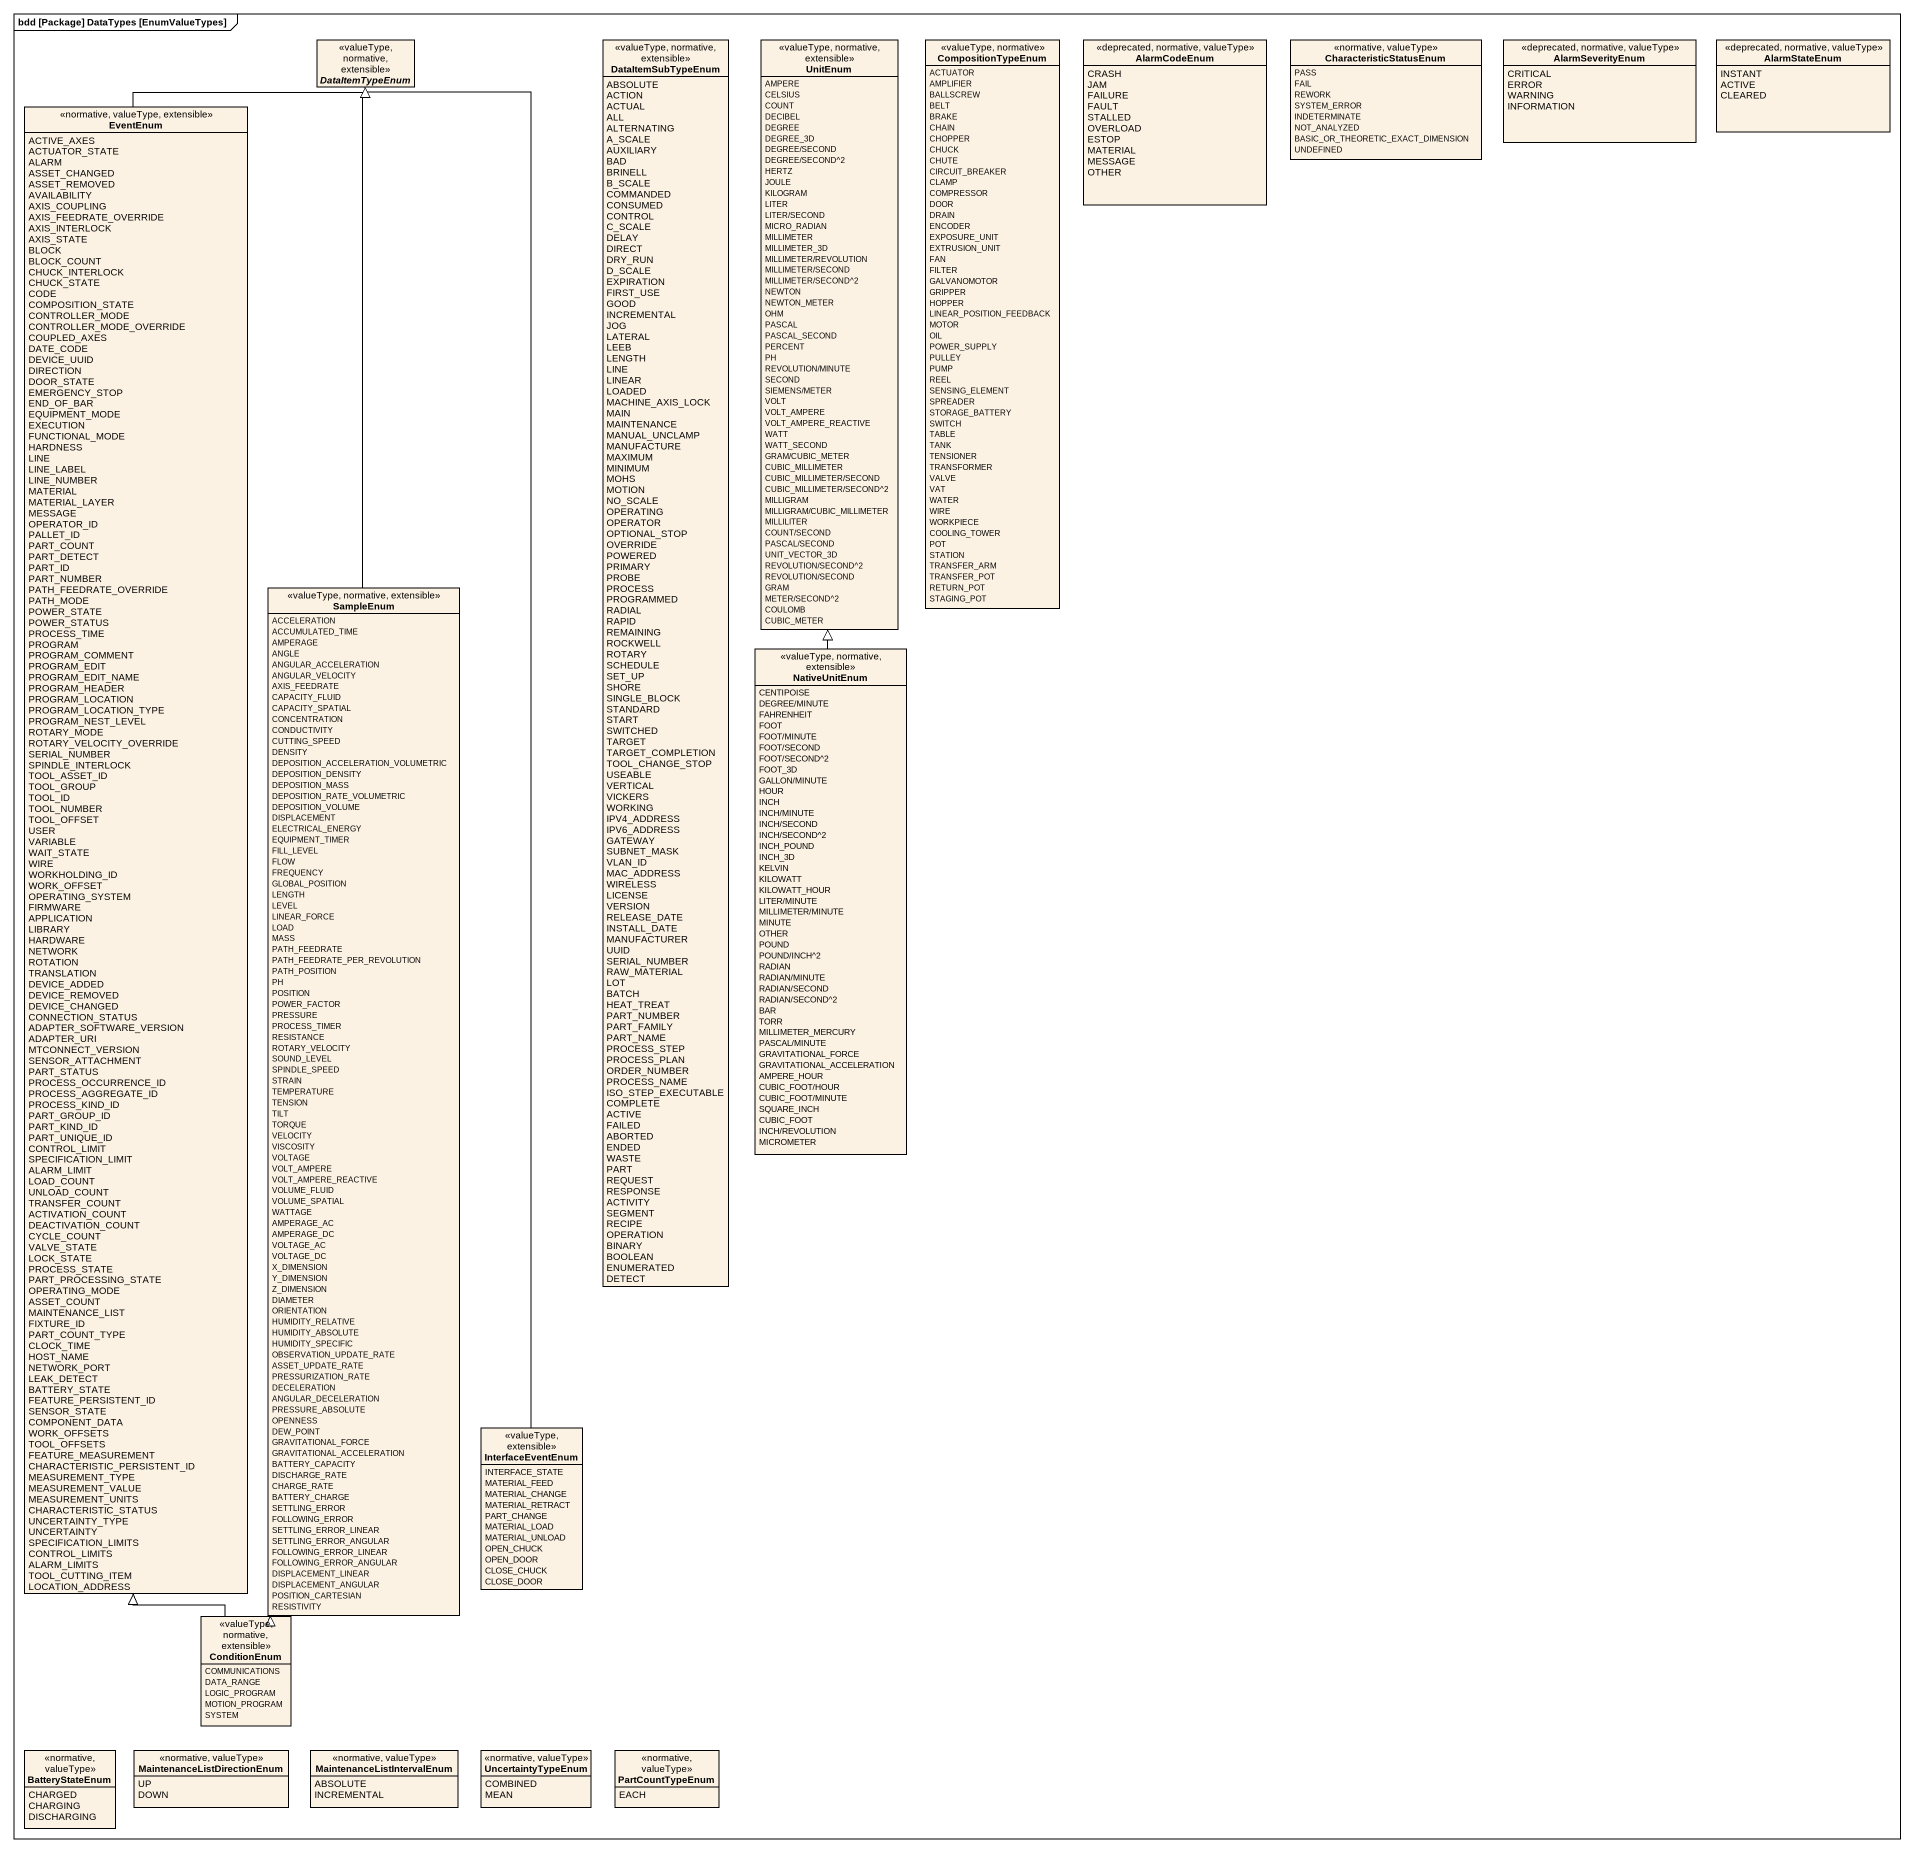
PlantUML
@startuml
mainframe bdd [Package] DataTypes [EnumValueTypes]
hide circle
hide empty members
enum DataItemTypeEnum <<valueType, normative, extensible>>
enum DataItemSubTypeEnum <<valueType, normative, extensible>> {
  ABSOLUTE
  ACTION
  ACTUAL
  ALL
  ALTERNATING
  A_SCALE
  AUXILIARY
  BAD
  BRINELL
  B_SCALE
  COMMANDED
  CONSUMED
  CONTROL
  C_SCALE
  DELAY
  DIRECT
  DRY_RUN
  D_SCALE
  EXPIRATION
  FIRST_USE
  GOOD
  INCREMENTAL
  JOG
  LATERAL
  LEEB
  LENGTH
  LINE
  LINEAR
  LOADED
  MACHINE_AXIS_LOCK
  MAIN
  MAINTENANCE
  MANUAL_UNCLAMP
  MANUFACTURE
  MAXIMUM
  MINIMUM
  MOHS
  MOTION
  NO_SCALE
  OPERATING
  OPERATOR
  OPTIONAL_STOP
  OVERRIDE
  POWERED
  PRIMARY
  PROBE
  PROCESS
  PROGRAMMED
  RADIAL
  RAPID
  REMAINING
  ROCKWELL
  ROTARY
  SCHEDULE
  SET_UP
  SHORE
  SINGLE_BLOCK
  STANDARD
  START
  SWITCHED
  TARGET
  TARGET_COMPLETION
  TOOL_CHANGE_STOP
  USEABLE
  VERTICAL
  VICKERS
  WORKING
  IPV4_ADDRESS
  IPV6_ADDRESS
  GATEWAY
  SUBNET_MASK
  VLAN_ID
  MAC_ADDRESS
  WIRELESS
  LICENSE
  VERSION
  RELEASE_DATE
  INSTALL_DATE
  MANUFACTURER
  UUID
  SERIAL_NUMBER
  RAW_MATERIAL
  LOT
  BATCH
  HEAT_TREAT
  PART_NUMBER
  PART_FAMILY
  PART_NAME
  PROCESS_STEP
  PROCESS_PLAN
  ORDER_NUMBER
  PROCESS_NAME
  ISO_STEP_EXECUTABLE
  COMPLETE
  ACTIVE
  FAILED
  ABORTED
  ENDED
  WASTE
  PART
  REQUEST
  RESPONSE
  ACTIVITY
  SEGMENT
  RECIPE
  OPERATION
  BINARY
  BOOLEAN
  ENUMERATED
  DETECT
}
enum UnitEnum <<valueType, normative, extensible>> {
  AMPERE
  CELSIUS
  COUNT
  DECIBEL
  DEGREE
  DEGREE_3D
  DEGREE/SECOND
  DEGREE/SECOND^2
  HERTZ
  JOULE
  KILOGRAM
  LITER
  LITER/SECOND
  MICRO_RADIAN
  MILLIMETER
  MILLIMETER_3D
  MILLIMETER/REVOLUTION
  MILLIMETER/SECOND
  MILLIMETER/SECOND^2
  NEWTON
  NEWTON_METER
  OHM
  PASCAL
  PASCAL_SECOND
  PERCENT
  PH
  REVOLUTION/MINUTE
  SECOND
  SIEMENS/METER
  VOLT
  VOLT_AMPERE
  VOLT_AMPERE_REACTIVE
  WATT
  WATT_SECOND
  GRAM/CUBIC_METER
  CUBIC_MILLIMETER
  CUBIC_MILLIMETER/SECOND
  CUBIC_MILLIMETER/SECOND^2
  MILLIGRAM
  MILLIGRAM/CUBIC_MILLIMETER
  MILLILITER
  COUNT/SECOND
  PASCAL/SECOND
  UNIT_VECTOR_3D
  REVOLUTION/SECOND^2
  REVOLUTION/SECOND
  GRAM
  METER/SECOND^2
  COULOMB
  CUBIC_METER
}
enum CompositionTypeEnum <<valueType, normative>> {
  ACTUATOR
  AMPLIFIER
  BALLSCREW
  BELT
  BRAKE
  CHAIN
  CHOPPER
  CHUCK
  CHUTE
  CIRCUIT_BREAKER
  CLAMP
  COMPRESSOR
  DOOR
  DRAIN
  ENCODER
  EXPOSURE_UNIT
  EXTRUSION_UNIT
  FAN
  FILTER
  GALVANOMOTOR
  GRIPPER
  HOPPER
  LINEAR_POSITION_FEEDBACK
  MOTOR
  OIL
  POWER_SUPPLY
  PULLEY
  PUMP
  REEL
  SENSING_ELEMENT
  SPREADER
  STORAGE_BATTERY
  SWITCH
  TABLE
  TANK
  TENSIONER
  TRANSFORMER
  VALVE
  VAT
  WATER
  WIRE
  WORKPIECE
  COOLING_TOWER
  POT
  STATION
  TRANSFER_ARM
  TRANSFER_POT
  RETURN_POT
  STAGING_POT
}
enum AlarmCodeEnum <<deprecated, normative, valueType>> {
  CRASH
  JAM
  FAILURE
  FAULT
  STALLED
  OVERLOAD
  ESTOP
  MATERIAL
  MESSAGE
  OTHER
}
enum CharacteristicStatusEnum <<normative, valueType>> {
  PASS
  FAIL
  REWORK
  SYSTEM_ERROR
  INDETERMINATE
  NOT_ANALYZED
  BASIC_OR_THEORETIC_EXACT_DIMENSION
  UNDEFINED
}
enum AlarmSeverityEnum <<deprecated, normative, valueType>> {
  CRITICAL
  ERROR
  WARNING
  INFORMATION
}
enum AlarmStateEnum <<deprecated, normative, valueType>> {
  INSTANT
  ACTIVE
  CLEARED
}
enum EventEnum <<normative, valueType, extensible>> {
  ACTIVE_AXES
  ACTUATOR_STATE
  ALARM
  ASSET_CHANGED
  ASSET_REMOVED
  AVAILABILITY
  AXIS_COUPLING
  AXIS_FEEDRATE_OVERRIDE
  AXIS_INTERLOCK
  AXIS_STATE
  BLOCK
  BLOCK_COUNT
  CHUCK_INTERLOCK
  CHUCK_STATE
  CODE
  COMPOSITION_STATE
  CONTROLLER_MODE
  CONTROLLER_MODE_OVERRIDE
  COUPLED_AXES
  DATE_CODE
  DEVICE_UUID
  DIRECTION
  DOOR_STATE
  EMERGENCY_STOP
  END_OF_BAR
  EQUIPMENT_MODE
  EXECUTION
  FUNCTIONAL_MODE
  HARDNESS
  LINE
  LINE_LABEL
  LINE_NUMBER
  MATERIAL
  MATERIAL_LAYER
  MESSAGE
  OPERATOR_ID
  PALLET_ID
  PART_COUNT
  PART_DETECT
  PART_ID
  PART_NUMBER
  PATH_FEEDRATE_OVERRIDE
  PATH_MODE
  POWER_STATE
  POWER_STATUS
  PROCESS_TIME
  PROGRAM
  PROGRAM_COMMENT
  PROGRAM_EDIT
  PROGRAM_EDIT_NAME
  PROGRAM_HEADER
  PROGRAM_LOCATION
  PROGRAM_LOCATION_TYPE
  PROGRAM_NEST_LEVEL
  ROTARY_MODE
  ROTARY_VELOCITY_OVERRIDE
  SERIAL_NUMBER
  SPINDLE_INTERLOCK
  TOOL_ASSET_ID
  TOOL_GROUP
  TOOL_ID
  TOOL_NUMBER
  TOOL_OFFSET
  USER
  VARIABLE
  WAIT_STATE
  WIRE
  WORKHOLDING_ID
  WORK_OFFSET
  OPERATING_SYSTEM
  FIRMWARE
  APPLICATION
  LIBRARY
  HARDWARE
  NETWORK
  ROTATION
  TRANSLATION
  DEVICE_ADDED
  DEVICE_REMOVED
  DEVICE_CHANGED
  CONNECTION_STATUS
  ADAPTER_SOFTWARE_VERSION
  ADAPTER_URI
  MTCONNECT_VERSION
  SENSOR_ATTACHMENT
  PART_STATUS
  PROCESS_OCCURRENCE_ID
  PROCESS_AGGREGATE_ID
  PROCESS_KIND_ID
  PART_GROUP_ID
  PART_KIND_ID
  PART_UNIQUE_ID
  CONTROL_LIMIT
  SPECIFICATION_LIMIT
  ALARM_LIMIT
  LOAD_COUNT
  UNLOAD_COUNT
  TRANSFER_COUNT
  ACTIVATION_COUNT
  DEACTIVATION_COUNT
  CYCLE_COUNT
  VALVE_STATE
  LOCK_STATE
  PROCESS_STATE
  PART_PROCESSING_STATE
  OPERATING_MODE
  ASSET_COUNT
  MAINTENANCE_LIST
  FIXTURE_ID
  PART_COUNT_TYPE
  CLOCK_TIME
  HOST_NAME
  NETWORK_PORT
  LEAK_DETECT
  BATTERY_STATE
  FEATURE_PERSISTENT_ID
  SENSOR_STATE
  COMPONENT_DATA
  WORK_OFFSETS
  TOOL_OFFSETS
  FEATURE_MEASUREMENT
  CHARACTERISTIC_PERSISTENT_ID
  MEASUREMENT_TYPE
  MEASUREMENT_VALUE
  MEASUREMENT_UNITS
  CHARACTERISTIC_STATUS
  UNCERTAINTY_TYPE
  UNCERTAINTY
  SPECIFICATION_LIMITS
  CONTROL_LIMITS
  ALARM_LIMITS
  TOOL_CUTTING_ITEM
  LOCATION_ADDRESS
}
enum SampleEnum <<valueType, normative, extensible>> {
  ACCELERATION
  ACCUMULATED_TIME
  AMPERAGE
  ANGLE
  ANGULAR_ACCELERATION
  ANGULAR_VELOCITY
  AXIS_FEEDRATE
  CAPACITY_FLUID
  CAPACITY_SPATIAL
  CONCENTRATION
  CONDUCTIVITY
  CUTTING_SPEED
  DENSITY
  DEPOSITION_ACCELERATION_VOLUMETRIC
  DEPOSITION_DENSITY
  DEPOSITION_MASS
  DEPOSITION_RATE_VOLUMETRIC
  DEPOSITION_VOLUME
  DISPLACEMENT
  ELECTRICAL_ENERGY
  EQUIPMENT_TIMER
  FILL_LEVEL
  FLOW
  FREQUENCY
  GLOBAL_POSITION
  LENGTH
  LEVEL
  LINEAR_FORCE
  LOAD
  MASS
  PATH_FEEDRATE
  PATH_FEEDRATE_PER_REVOLUTION
  PATH_POSITION
  PH
  POSITION
  POWER_FACTOR
  PRESSURE
  PROCESS_TIMER
  RESISTANCE
  ROTARY_VELOCITY
  SOUND_LEVEL
  SPINDLE_SPEED
  STRAIN
  TEMPERATURE
  TENSION
  TILT
  TORQUE
  VELOCITY
  VISCOSITY
  VOLTAGE
  VOLT_AMPERE
  VOLT_AMPERE_REACTIVE
  VOLUME_FLUID
  VOLUME_SPATIAL
  WATTAGE
  AMPERAGE_AC
  AMPERAGE_DC
  VOLTAGE_AC
  VOLTAGE_DC
  X_DIMENSION
  Y_DIMENSION
  Z_DIMENSION
  DIAMETER
  ORIENTATION
  HUMIDITY_RELATIVE
  HUMIDITY_ABSOLUTE
  HUMIDITY_SPECIFIC
  OBSERVATION_UPDATE_RATE
  ASSET_UPDATE_RATE
  PRESSURIZATION_RATE
  DECELERATION
  ANGULAR_DECELERATION
  PRESSURE_ABSOLUTE
  OPENNESS
  DEW_POINT
  GRAVITATIONAL_FORCE
  GRAVITATIONAL_ACCELERATION
  BATTERY_CAPACITY
  DISCHARGE_RATE
  CHARGE_RATE
  BATTERY_CHARGE
  SETTLING_ERROR
  FOLLOWING_ERROR
  SETTLING_ERROR_LINEAR
  SETTLING_ERROR_ANGULAR
  FOLLOWING_ERROR_LINEAR
  FOLLOWING_ERROR_ANGULAR
  DISPLACEMENT_LINEAR
  DISPLACEMENT_ANGULAR
  POSITION_CARTESIAN
  RESISTIVITY
}
enum NativeUnitEnum <<valueType, normative, extensible>> {
  CENTIPOISE
  DEGREE/MINUTE
  FAHRENHEIT
  FOOT
  FOOT/MINUTE
  FOOT/SECOND
  FOOT/SECOND^2
  FOOT_3D
  GALLON/MINUTE
  HOUR
  INCH
  INCH/MINUTE
  INCH/SECOND
  INCH/SECOND^2
  INCH_POUND
  INCH_3D
  KELVIN
  KILOWATT
  KILOWATT_HOUR
  LITER/MINUTE
  MILLIMETER/MINUTE
  MINUTE
  OTHER
  POUND
  POUND/INCH^2
  RADIAN
  RADIAN/MINUTE
  RADIAN/SECOND
  RADIAN/SECOND^2
  BAR
  TORR
  MILLIMETER_MERCURY
  PASCAL/MINUTE
  GRAVITATIONAL_FORCE
  GRAVITATIONAL_ACCELERATION
  AMPERE_HOUR
  CUBIC_FOOT/HOUR
  CUBIC_FOOT/MINUTE
  SQUARE_INCH
  CUBIC_FOOT
  INCH/REVOLUTION
  MICROMETER
}
enum InterfaceEventEnum <<valueType, extensible>> {
  INTERFACE_STATE
  MATERIAL_FEED
  MATERIAL_CHANGE
  MATERIAL_RETRACT
  PART_CHANGE
  MATERIAL_LOAD
  MATERIAL_UNLOAD
  OPEN_CHUCK
  OPEN_DOOR
  CLOSE_CHUCK
  CLOSE_DOOR
}
enum ConditionEnum <<valueType, normative, extensible>> {
  COMMUNICATIONS
  DATA_RANGE
  LOGIC_PROGRAM
  MOTION_PROGRAM
  SYSTEM
}
enum BatteryStateEnum <<normative, valueType>> {
  CHARGED
  CHARGING
  DISCHARGING
}
enum MaintenanceListDirectionEnum <<normative, valueType>> {
  UP
  DOWN
}
enum MaintenanceListIntervalEnum <<normative, valueType>> {
  ABSOLUTE
  INCREMENTAL
}
enum UncertaintyTypeEnum <<normative, valueType>> {
  COMBINED
  MEAN
}
enum PartCountTypeEnum <<normative, valueType>> {
  EACH
}
EventEnum -up-|> DataItemTypeEnum
SampleEnum -up-|> DataItemTypeEnum
NativeUnitEnum -up-|> UnitEnum
InterfaceEventEnum -up-|> DataItemTypeEnum
ConditionEnum -up-|> EventEnum
ConditionEnum -up-|> SampleEnum
@enduml
